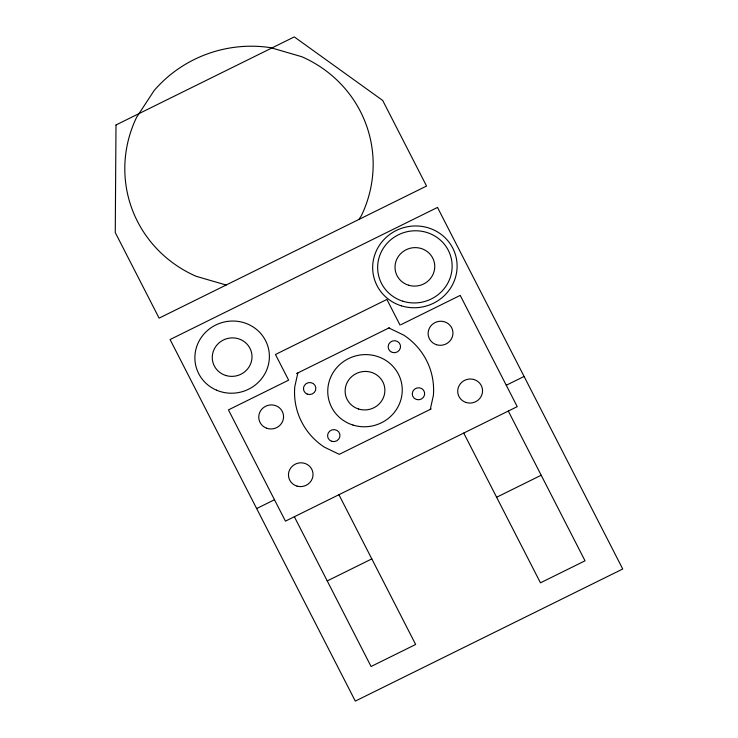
<?xml version="1.0" encoding="UTF-8"?>
<svg xmlns="http://www.w3.org/2000/svg" width="738" height="738" viewBox="0 0 738 738"><rect width="100%" height="100%" fill="white"/><g stroke="black" fill="none" stroke-linecap="round" stroke-linejoin="round"><path stroke-width="1.11" d="M297.866 372.911L294.776 386.721A69.704 67.204 -14.9 0 0 324.369 447.154L339.259 454.34L431.223 408.917M430.263 409.387L433.363 395.577A69.704 67.204 -14.9 0 0 403.769 335.144L388.871 327.967M358.917 219.444L361.371 215.69A124.473 119.999 -14.9 0 0 301.796 56.725L270.911 47.73A124.473 119.999 -14.9 0 0 154.094 90.599L136.595 117.333A124.473 119.999 -14.9 0 0 196.17 276.307L226.142 285.025M296.501 373.594L389.295 327.755M400.992 324.655L460.226 295.394L517.227 406.647L285.44 521.139L228.448 409.885L288.623 380.162L275.468 354.489L386.906 299.444L400.051 325.117M256.649 508.556L274.481 499.746M506.268 385.254L524.091 376.445M327.238 580.917L371.814 558.897M496.619 497.255L541.194 475.235M508.307 411.048L585.031 560.806L540.456 582.826L463.741 433.068M338.926 494.718L415.651 644.477L371.076 666.497L294.361 516.738M115.995 124.971L115.266 232.562L159.104 318.143L426.546 186.041L382.699 100.46L294.287 36.9L115.995 124.971M437.505 207.433L170.063 339.535L355.301 701.1L622.734 568.998L437.505 207.433M358.594 409.018A19.917 19.197 -14.9 0 0 384.498 386.611A19.917 19.197 -14.9 0 0 351.915 376.435A19.917 19.197 -14.9 0 0 358.594 409.018M352.995 425.06A37.343 36.005 -14.9 0 0 401.546 383.05A37.343 36.005 -14.9 0 0 340.467 363.963A37.343 36.005 -14.9 0 0 352.995 425.06M466.13 402.496A12.445 12.002 -14.9 0 0 482.311 388.492A12.445 12.002 -14.9 0 0 461.951 382.127A12.445 12.002 -14.9 0 0 466.13 402.496M436.536 344.729A12.445 12.002 -14.9 0 0 452.717 330.725A12.445 12.002 -14.9 0 0 432.357 324.369A12.445 12.002 -14.9 0 0 436.536 344.729M297.073 486.13A12.325 11.882 -14.9 0 0 312.746 471.896A12.325 11.882 -14.9 0 0 292.433 466.084A12.325 11.882 -14.9 0 0 297.073 486.13M266.529 428.178A12.445 12.002 -14.9 0 0 283.447 415.033A12.445 12.002 -14.9 0 0 263.494 407.607A12.445 12.002 -14.9 0 0 266.529 428.178M216.548 390.181A37.343 36.005 -14.9 0 0 269.232 353.17A37.343 36.005 -14.9 0 0 210.625 328.041A37.343 36.005 -14.9 0 0 216.548 390.181M401.278 305.809A42.324 40.802 -14.9 0 0 456.305 258.189A42.324 40.802 -14.9 0 0 387.09 236.566A42.324 40.802 -14.9 0 0 401.278 305.809M331.777 441.333A6.227 5.996 -14.9 0 0 339.867 434.331A6.227 5.996 -14.9 0 0 329.692 431.149A6.227 5.996 -14.9 0 0 331.777 441.333M307.165 394.083A6.227 5.996 -14.9 0 0 315.836 387.773A6.227 5.996 -14.9 0 0 305.993 383.751A6.227 5.996 -14.9 0 0 307.165 394.083M416.463 399.498A6.227 5.996 -14.9 0 0 424.562 392.496A6.227 5.996 -14.9 0 0 414.378 389.313A6.227 5.996 -14.9 0 0 416.463 399.498M392.358 352.432A6.227 5.996 -14.9 0 0 400.448 345.43A6.227 5.996 -14.9 0 0 390.264 342.248A6.227 5.996 -14.9 0 0 392.358 352.432M408.483 285.191A19.917 19.197 -14.9 0 0 434.378 262.783A19.917 19.197 -14.9 0 0 401.804 252.608A19.917 19.197 -14.9 0 0 408.483 285.191M402.874 301.224A37.343 36.005 -14.9 0 0 451.435 259.213A37.343 36.005 -14.9 0 0 390.356 240.136A37.343 36.005 -14.9 0 0 402.874 301.224M225.727 375.457A19.917 19.197 -14.9 0 0 251.63 353.05A19.917 19.197 -14.9 0 0 219.057 342.875A19.917 19.197 -14.9 0 0 225.727 375.457"/></g></svg>
